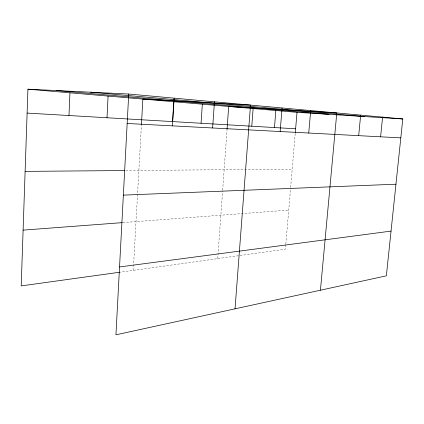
<?xml version="1.0" encoding="UTF-8"?>
<svg xmlns="http://www.w3.org/2000/svg" width="424" height="424" viewBox="0 0 424 424"><rect width="100%" height="100%" fill="white"/><g stroke="black" fill="none" stroke-linecap="round" stroke-linejoin="round"><path stroke-width="0.32" stroke-dasharray="2.12 1.59" d="M133.306 270.342L141.409 125.043M217.745 258.619L222.621 190.816M222.669 190.153L226.994 130.078M285.792 244.659L285.405 249.227L120.209 272.166M285.85 244.007L290.604 187.991M290.657 187.344L295.242 133.343M122.849 222.605L288.728 210.087M125.87 170.538L292.2 169.144"/><path stroke-width="0.64" d="M128.726 94.027L115.943 334.806L386.354 275.828L402.8 118.953L128.726 94.027L27.931 89.194L21.2 285.909L119.557 272.256M68.98 115.529L69.933 92.808M107.007 117.755L108.078 96.084M141.446 124.386L142.862 99.078L250.52 105.104L235.034 308.831M172.589 121.587L173.814 101.739M172.404 125.864L174.11 98.156M201.056 123.257L202.333 104.187M212.631 127.979L214.443 101.824M227.041 129.415L228.695 106.456L336.794 112.948L320.427 290.207M251.777 126.22L253.133 108.555M274.471 127.55L275.849 110.51M280.147 131.53L282.077 107.972M295.295 132.691L297.023 112.328L402.8 118.953M308.741 133.035L310.707 110.574M358.678 135.659L360.665 115.121M380.604 136.809L382.591 117.114M119.547 266.95L391.045 231.101M23.108 230.131L122.192 222.653M123.358 195.125L395.958 184.207M25.117 171.381L124.566 170.549M127.163 123.485L400.818 137.874M27.115 113.081L295.623 128.785M56.657 90.572L328.706 114.31M27.931 89.194L297.023 112.328M90.588 92.199L364.513 116.552"/></g></svg>
